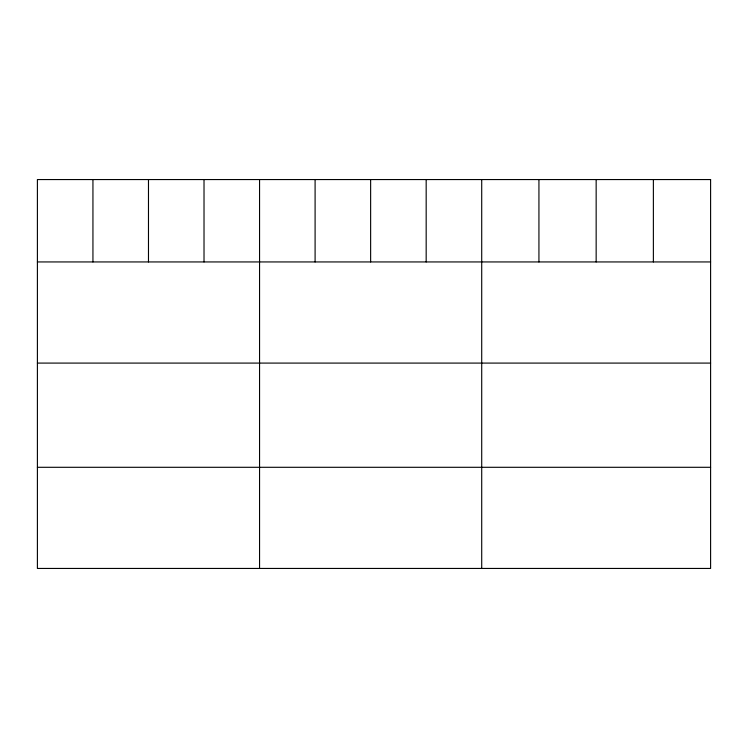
<?xml version="1.0" encoding="UTF-8"?>
<svg xmlns="http://www.w3.org/2000/svg" width="748" height="748" viewBox="0 0 748 748"><rect width="100%" height="100%" fill="white"/><g stroke="black" fill="none" stroke-linecap="round" stroke-linejoin="round"><path stroke-width="1.12" d="M37.4 261.94L710.6 261.94M37.4 363.089L710.6 363.089M37.4 467.294L710.6 467.294M653.378 179.557L653.378 261.94M596.156 179.557L596.156 261.94M538.934 179.557L538.934 261.94M481.712 179.557L481.712 568.443M426.173 179.557L426.173 261.94M370.634 179.557L370.634 261.94M315.095 179.557L315.095 261.94M259.556 179.557L259.556 568.443M204.017 179.557L204.017 261.94M148.478 179.557L148.478 261.94M92.939 179.557L92.939 261.94M710.6 179.557L37.4 179.557L37.4 568.443L710.6 568.443L710.6 179.557"/></g></svg>
